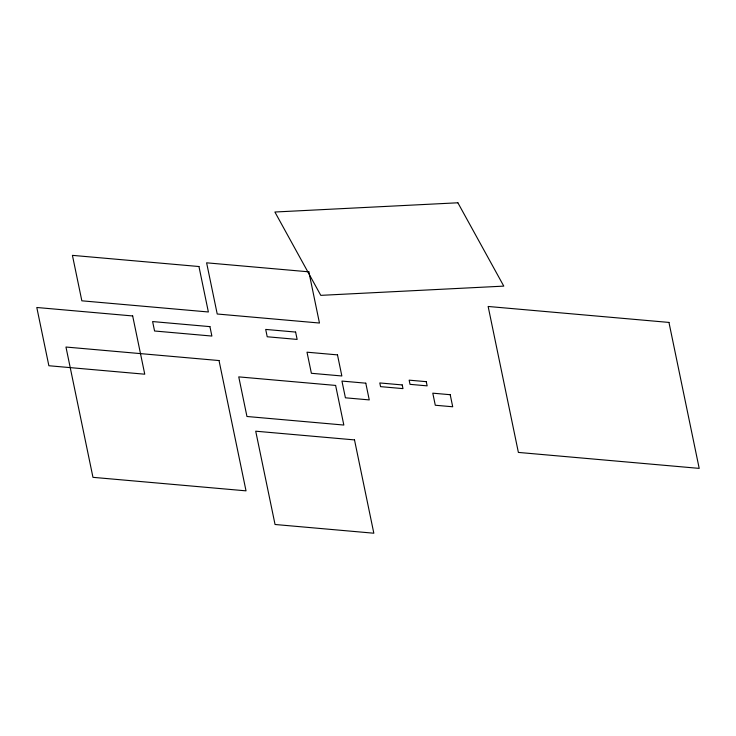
<?xml version="1.0" encoding="UTF-8"?>
<svg xmlns="http://www.w3.org/2000/svg" width="736" height="736" viewBox="0 0 736 736"><rect width="100%" height="100%" fill="white"/><g stroke="black" fill="none" stroke-linecap="round" stroke-linejoin="round"><path stroke-width="1.1" d="M457.884 202.786L274.887 212.014L320.786 295.357L503.783 286.12L457.884 202.786M308.853 271.832L206.614 262.816L217.221 314.005L319.461 323.03L308.853 271.832M198.95 266.524L72.422 255.355L81.843 300.812L208.371 311.981L198.95 266.524M668.96 322.423L488.143 306.47L518.383 452.419L699.2 468.381L668.96 322.423M132.682 315.956L36.8 307.492L48.87 365.737L144.753 374.201L132.682 315.956M295.614 332.065L265.696 329.424L267.214 336.766L297.142 339.416L295.614 332.065M209.926 326.628L152.61 321.568L154.569 330.998L211.885 336.058L209.926 326.628M337.484 354.881L307.004 352.194L311.383 373.29L341.854 375.976L337.484 354.881M219.024 360.548L65.964 347.033L92.966 477.333L246.026 490.848L219.024 360.548M426.273 381.662L409.152 380.153L410.026 384.348L427.138 385.857L426.273 381.662M402.215 384.928L379.794 382.95L380.558 386.639L402.978 388.617L402.215 384.928M365.792 383.18L341.946 381.073L345.414 397.808L369.26 399.906L365.792 383.18M450.211 394.708L432.786 393.171L435.289 405.242L452.714 406.778L450.211 394.708M335.616 385.425L238.749 376.878L246.956 416.493L343.832 425.049L335.616 385.425M354.504 439.907L255.714 431.195L275.052 524.492L373.833 533.214L354.504 439.907"/></g></svg>
